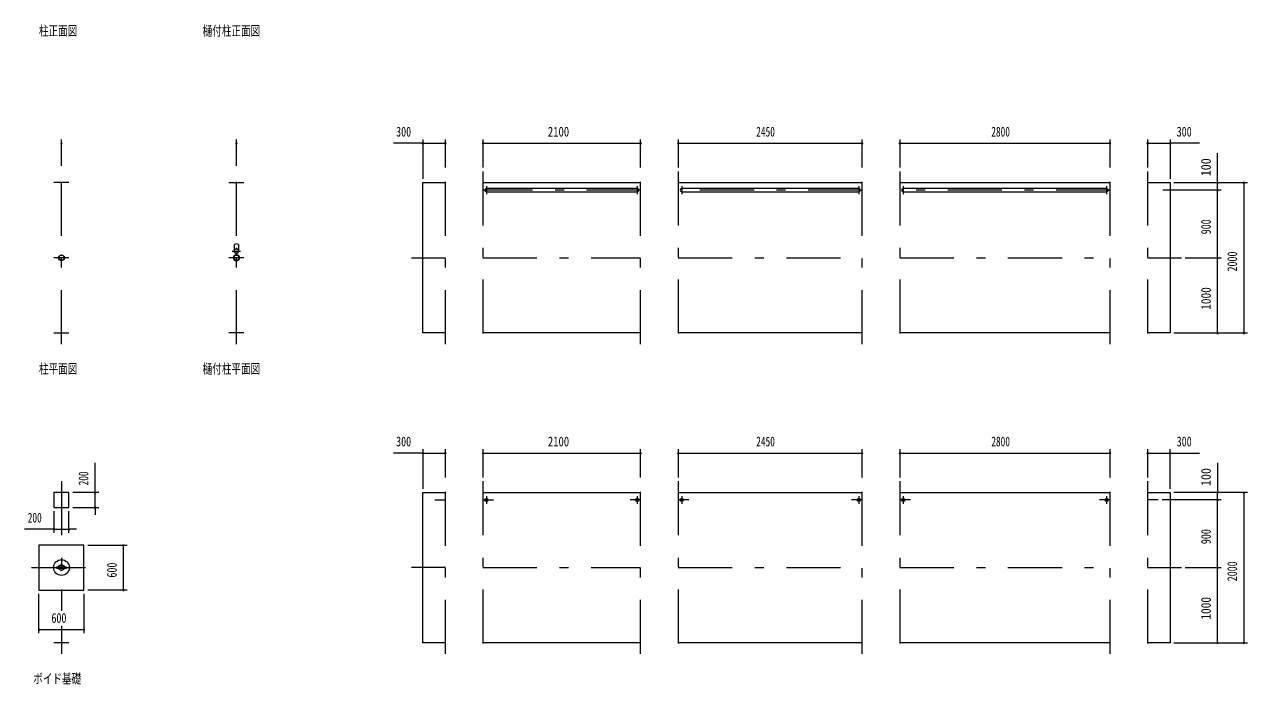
# Model space of a CAD drawing. Units: millimetres, scale not verified. Extents: x -23548 to 23548, y -10500 to 10500.
# Drawn here: x -23548 to -7264, y -8113 to 676 of the extents above; entities that cross this region are included whole.
import ezdxf
from ezdxf.enums import TextEntityAlignment as Align

# ---------------------------------------------------------------- set-up
doc = ezdxf.new("R2010")
doc.units = ezdxf.units.MM
doc.header["$LTSCALE"] = 60
doc.linetypes.add('USER3', pattern=[24, 12, -5, 2, -5])
for name, color, linetype, lineweight in [('0-2_1-0BOLD', 7, 'Continuous', 18), ('0-3_1-2CENTER', 3, 'USER3', 18), ('0-5_1-5DIM', 3, 'Continuous', 18)]:
    doc.layers.add(name, color=color, linetype=linetype, lineweight=lineweight)
doc.styles.add('ＭＳ ゴシック', font='')
doc.styles.get('ＭＳ ゴシック').set_extended_font_data('MS Gothic')

msp = doc.modelspace()

# ---------------------------------------------------------------- linework, layer by layer
at = {"layer": '0-2_1-0BOLD'}
for p, q in [((-22955.63, -1430.33), (-23155.63, -1430.33)), ((-20825.89, -1430.33), (-20625.89, -1430.33)), ((-17444.44, -1430.33), (-15344.44, -1430.33)), ((-14844.44, -1430.33), (-12394.44, -1430.33)), ((-11894.44, -1430.33), (-9094.44, -1430.33)), ((-8594.44, -1430.33), (-8294.44, -1430.33)), ((-15390.79, -1508.98), (-17398.09, -1508.98)), ((-17398.09, -1551.68), (-15390.79, -1551.68)), ((-12440.79, -1508.98), (-14798.09, -1508.98)), ((-14798.09, -1551.68), (-12440.79, -1551.68)), ((-9140.79, -1508.98), (-11848.09, -1508.98)), ((-11848.09, -1551.68), (-9140.79, -1551.68)), ((-20753.39, -2330.81), (-20753.39, -2255.29)), ((-20698.39, -2255.29), (-20698.39, -2330.81)), ((-20730.49, -2369.06), (-20730.49, -2390.84)), ((-20728.89, -2392.3), (-20728.89, -2367.66)), ((-20722.89, -2367.66), (-20722.89, -2392.3)), ((-20721.29, -2390.84), (-20721.29, -2369.06)), ((-23155.63, -3430.33), (-22955.63, -3430.33)), ((-20625.89, -3430.33), (-20825.89, -3430.33)), ((-15344.44, -3430.33), (-17444.44, -3430.33)), ((-12394.44, -3430.33), (-14844.44, -3430.33)), ((-9094.44, -3430.33), (-11894.44, -3430.33)), ((-22955.63, -5555.32), (-23155.63, -5555.32)), ((-23155.62, -5555.33), (-23155.62, -5755.33)), ((-17444.44, -5555.33), (-15344.44, -5555.33)), ((-14844.44, -5555.33), (-12394.44, -5555.33)), ((-11894.44, -5555.33), (-9094.44, -5555.33)), ((-8594.44, -5555.33), (-8294.44, -5555.33)), ((-23120.63, -6561.83), (-23093.22, -6561.83)), ((-23020.88, -6548.83), (-23090.37, -6548.83)), ((-23090.37, -6561.83), (-23020.88, -6561.83)), ((-22955.63, -7555.33), (-23155.63, -7555.33)), ((-15344.44, -7555.32), (-17444.44, -7555.32)), ((-12394.44, -7555.32), (-14844.44, -7555.32)), ((-9094.44, -7555.32), (-11894.44, -7555.32))]:
    msp.add_line(p, q, dxfattribs=at)
for points in [[(-17944.44, -3430.33), (-18244.44, -3430.33), (-18244.44, -1430.33), (-17944.44, -1430.33)], [(-8294.44, -1430.33), (-8294.44, -3430.33), (-8594.44, -3430.33)], [(-23155.62, -5755.33), (-22955.62, -5755.33), (-22955.62, -5555.33)], [(-17944.44, -7555.32), (-18244.44, -7555.32), (-18244.44, -5555.33), (-17944.44, -5555.33)], [(-8294.44, -5555.33), (-8294.44, -7555.32), (-8594.44, -7555.32)], [(-23093.22, -6548.83), (-23120.63, -6548.83), (-23120.63, -6561.83)], [(-23018.03, -6561.83), (-22990.63, -6561.83), (-22990.63, -6548.83), (-23018.03, -6548.83)]]:
    msp.add_lwpolyline(points, dxfattribs=at)
msp.add_lwpolyline([(-23355.62, -6855.33), (-22755.62, -6855.33), (-22755.62, -6255.33), (-23355.62, -6255.33)], close=True, dxfattribs=at)
for centre, radius in [((-23055.62, -2430.33), 38.15), ((-23055.62, -2430.33), 35.35), ((-20725.89, -2430.33), 38.15), ((-20725.89, -2430.33), 35.35), ((-20725.89, -2340.33), 27.5), ((-20725.89, -2308.98), 2.25), ((-20725.89, -2472.33), 2.25), ((-17398.09, -5655.33), 21.35), ((-17398.09, -5655.33), 19.05), ((-15390.79, -5655.33), 21.35), ((-15390.79, -5655.33), 19.05), ((-14798.09, -5655.33), 21.35), ((-14798.09, -5655.33), 19.05), ((-12440.79, -5655.33), 21.35), ((-12440.79, -5655.33), 19.05), ((-11848.09, -5655.33), 21.35), ((-11848.09, -5655.33), 19.05), ((-9140.79, -5655.33), 21.35), ((-9140.79, -5655.33), 19.05), ((-23055.63, -6555.33), 105), ((-23055.63, -6555.33), 38.15), ((-23055.63, -6555.33), 35.35)]:
    msp.add_circle(centre, radius, dxfattribs=at)
for centre, radius, start, end in [((-17398.09, -1530.33), 21.35, 90, 270), ((-15390.79, -1530.33), 21.35, 270, 90), ((-14798.09, -1530.33), 21.35, 90, 270), ((-12440.79, -1530.33), 21.35, 270, 90), ((-11848.09, -1530.33), 21.35, 90, 270), ((-9140.79, -1530.33), 21.35, 270, 90), ((-20725.89, -2290.78), 44.9, 52.23546, 127.76454), ((-20725.89, -2430.33), 39.75, 96.64514, 265.61671), ((-20725.89, -2340.33), 29.1, 95.93016, 260.90512), ((-20725.89, -2357.73), 44.9, 109.58864, 127.76454), ((-20725.89, -2308.98), 3.85, 321.34222, 270), ((-20725.89, -2340.33), 29.1, 279.09488, 90), ((-20725.89, -2430.33), 39.75, 270, 83.35486), ((-20725.89, -2357.73), 44.9, 52.23546, 70.41136), ((-20725.89, -2472.33), 3.85, 90, 37.90752)]:
    msp.add_arc(centre, radius, start, end, dxfattribs=at)
at = {"layer": '0-3_1-2CENTER'}
for p, q in [((-23055.62, -3580.33), (-23055.62, -1280.33)), ((-20725.89, -3580.33), (-20725.89, -1280.33)), ((-17944.44, -3580.33), (-17944.44, -1280.33)), ((-17444.44, -1280.33), (-17444.44, -3580.33)), ((-15344.44, -3580.33), (-15344.44, -1280.33)), ((-14844.44, -1280.33), (-14844.44, -3580.33)), ((-12394.44, -3580.33), (-12394.44, -1280.33)), ((-11894.44, -1280.33), (-11894.44, -3580.33)), ((-9094.44, -3580.33), (-9094.44, -1280.33)), ((-8594.44, -1280.33), (-8594.44, -3580.33)), ((-15344.44, -1530.33), (-17444.44, -1530.33)), ((-17398.09, -1478.98), (-17398.09, -1581.68)), ((-15390.79, -1478.98), (-15390.79, -1581.68)), ((-12394.44, -1530.33), (-14844.44, -1530.33)), ((-14798.09, -1478.98), (-14798.09, -1581.68)), ((-12440.79, -1478.98), (-12440.79, -1581.68)), ((-9094.44, -1530.33), (-11894.44, -1530.33)), ((-11848.09, -1478.98), (-11848.09, -1581.68)), ((-9140.79, -1478.98), (-9140.79, -1581.68)), ((-22955.63, -2430.33), (-23155.63, -2430.33)), ((-20625.89, -2430.33), (-20825.89, -2430.33)), ((-20780.89, -2340.33), (-20670.89, -2340.33)), ((-20715.13, -2380), (-20736.65, -2380)), ((-18394.44, -2430.33), (-17944.44, -2430.33)), ((-17444.44, -2430.33), (-15344.44, -2430.33)), ((-14844.44, -2430.33), (-12394.44, -2430.33)), ((-11894.44, -2430.33), (-9094.44, -2430.33)), ((-8594.44, -2430.33), (-8144.44, -2430.33)), ((-23055.63, -5405.33), (-23055.63, -7130.3)), ((-17944.44, -7705.32), (-17944.44, -5405.33)), ((-17444.44, -5405.33), (-17444.44, -7705.32)), ((-15344.44, -7705.32), (-15344.44, -5405.33)), ((-14844.44, -5405.33), (-14844.44, -7705.32)), ((-12394.44, -7705.32), (-12394.44, -5405.33)), ((-11894.44, -5405.33), (-11894.44, -7705.32)), ((-9094.44, -7705.32), (-9094.44, -5405.33)), ((-8594.44, -5405.33), (-8594.44, -7705.32)), ((-18085.86, -5655.33), (-17944.44, -5655.33)), ((-17444.44, -5655.33), (-17303.02, -5655.33)), ((-17398.09, -5603.98), (-17398.09, -5706.68)), ((-15344.44, -5655.33), (-15485.86, -5655.33)), ((-15390.79, -5603.98), (-15390.79, -5706.68)), ((-14703.02, -5655.33), (-14844.44, -5655.33)), ((-14798.09, -5603.98), (-14798.09, -5706.68)), ((-12394.44, -5655.33), (-12535.86, -5655.33)), ((-12440.79, -5603.98), (-12440.79, -5706.68)), ((-11753.02, -5655.33), (-11894.44, -5655.33)), ((-11848.09, -5603.98), (-11848.09, -5706.68)), ((-9094.44, -5655.33), (-9235.87, -5655.33)), ((-9140.79, -5603.98), (-9140.79, -5706.68)), ((-8453.02, -5655.33), (-8594.44, -5655.33)), ((-23455.62, -6555.33), (-22655.62, -6555.33)), ((-17944.44, -6555.32), (-18394.44, -6555.32)), ((-17444.44, -6555.32), (-15344.44, -6555.32)), ((-14844.44, -6555.32), (-12394.44, -6555.32)), ((-11894.44, -6555.32), (-9094.44, -6555.32)), ((-8594.44, -6555.32), (-8144.44, -6555.32)), ((-23055.63, -7330.33), (-23055.63, -7705.32))]:
    msp.add_line(p, q, dxfattribs=at)
at = {"layer": '0-5_1-5DIM'}
for p, q in [((-23045.62, -905.33), (-23065.62, -905.33)), ((-23055.62, -1205.33), (-23055.62, -855.33)), ((-20715.89, -905.33), (-20735.89, -905.33)), ((-20725.89, -1205.33), (-20725.89, -855.33)), ((-18244.44, -905.33), (-18636.94, -905.33)), ((-18234.44, -905.33), (-18254.44, -905.33)), ((-18244.44, -855.33), (-18244.44, -1380.33)), ((-18244.44, -905.33), (-17944.44, -905.33)), ((-17934.44, -905.33), (-17954.44, -905.33)), ((-17944.44, -1230.33), (-17944.44, -855.33)), ((-17434.44, -905.33), (-17454.44, -905.33)), ((-17444.44, -855.33), (-17444.44, -1230.33)), ((-17444.44, -905.33), (-15344.44, -905.33)), ((-15334.44, -905.33), (-15354.44, -905.33)), ((-15344.44, -1230.33), (-15344.44, -855.33)), ((-14834.44, -905.33), (-14854.44, -905.33)), ((-14844.44, -855.33), (-14844.44, -1230.33)), ((-14844.44, -905.33), (-12394.44, -905.33)), ((-12384.44, -905.33), (-12404.44, -905.33)), ((-12394.44, -1230.33), (-12394.44, -855.33)), ((-11884.44, -905.33), (-11904.44, -905.33)), ((-11894.44, -855.33), (-11894.44, -1230.33)), ((-11894.44, -905.33), (-9094.44, -905.33)), ((-9084.44, -905.33), (-9104.44, -905.33)), ((-9094.44, -1230.33), (-9094.44, -855.33)), ((-8584.44, -905.33), (-8604.44, -905.33)), ((-8594.44, -855.33), (-8594.44, -1230.33)), ((-8594.44, -905.33), (-8294.44, -905.33)), ((-8284.44, -905.33), (-8304.44, -905.33)), ((-8294.44, -855.33), (-8294.44, -1380.33)), ((-7901.94, -905.33), (-8294.44, -905.33)), ((-7664.44, -1430.33), (-7664.44, -1037.83)), ((-8244.44, -1430.33), (-7264.44, -1430.33)), ((-7654.44, -1430.33), (-7674.44, -1430.33)), ((-7664.44, -1530.33), (-7664.44, -1430.33)), ((-7304.44, -1430.33), (-7324.44, -1430.33)), ((-7314.44, -1430.33), (-7314.44, -3430.33)), ((-7614.44, -1530.33), (-8394.09, -1530.33)), ((-7654.44, -1530.33), (-7674.44, -1530.33)), ((-7664.44, -2430.33), (-7664.44, -1530.33)), ((-8094.44, -2430.33), (-7614.44, -2430.33)), ((-7654.44, -2430.33), (-7674.44, -2430.33)), ((-7664.44, -3430.33), (-7664.44, -2430.33)), ((-8244.44, -3430.33), (-7264.44, -3430.33)), ((-7654.44, -3430.33), (-7674.44, -3430.33)), ((-7304.44, -3430.33), (-7324.44, -3430.33)), ((-18244.44, -5030.33), (-18636.94, -5030.33)), ((-18234.44, -5030.33), (-18254.44, -5030.33)), ((-18244.44, -4980.33), (-18244.44, -5505.33)), ((-18244.44, -5030.33), (-17944.44, -5030.33)), ((-17934.44, -5030.33), (-17954.44, -5030.33)), ((-17944.44, -5355.33), (-17944.44, -4980.33)), ((-17434.44, -5030.33), (-17454.44, -5030.33)), ((-17444.44, -4980.33), (-17444.44, -5355.33)), ((-17444.44, -5030.33), (-15344.44, -5030.33)), ((-15334.44, -5030.33), (-15354.44, -5030.33)), ((-15344.44, -5355.33), (-15344.44, -4980.33)), ((-14834.44, -5030.33), (-14854.44, -5030.33)), ((-14844.44, -4980.33), (-14844.44, -5355.33)), ((-14844.44, -5030.33), (-12394.44, -5030.33)), ((-12384.44, -5030.33), (-12404.44, -5030.33)), ((-12394.44, -5355.33), (-12394.44, -4980.33)), ((-11884.44, -5030.33), (-11904.44, -5030.33)), ((-11894.44, -4980.33), (-11894.44, -5355.33)), ((-11894.44, -5030.33), (-9094.44, -5030.33)), ((-9084.44, -5030.33), (-9104.44, -5030.33)), ((-9094.44, -5355.33), (-9094.44, -4980.33)), ((-8584.44, -5030.33), (-8604.44, -5030.33)), ((-8594.44, -4980.33), (-8594.44, -5355.33)), ((-8594.44, -5030.33), (-8294.44, -5030.33)), ((-8284.44, -5030.33), (-8304.44, -5030.33)), ((-8294.44, -5505.33), (-8294.44, -4980.33)), ((-8294.44, -5030.33), (-7901.94, -5030.33)), ((-22608.61, -5555.32), (-22608.61, -5162.83)), ((-7664.44, -5162.82), (-7664.44, -5555.32)), ((-22558.61, -5555.32), (-22905.63, -5555.32)), ((-22598.61, -5555.32), (-22618.61, -5555.32)), ((-22608.61, -5755.33), (-22608.61, -5555.32)), ((-7614.44, -5655.33), (-8403.02, -5655.33)), ((-7264.44, -5555.33), (-8244.44, -5555.33)), ((-7654.44, -5555.33), (-7674.44, -5555.33)), ((-7654.44, -5655.33), (-7674.44, -5655.33)), ((-7664.44, -5655.33), (-7664.44, -5555.33)), ((-7664.44, -6555.32), (-7664.44, -5655.33)), ((-7304.44, -5555.33), (-7324.44, -5555.33)), ((-7314.44, -5555.33), (-7314.44, -7555.32)), ((-23155.62, -5805.33), (-23155.62, -6094.63)), ((-22955.62, -6094.63), (-22955.62, -5805.33)), ((-22905.62, -5755.33), (-22558.61, -5755.33)), ((-22598.61, -5755.33), (-22618.61, -5755.33)), ((-22608.61, -5755.33), (-22608.61, -5855.33)), ((-23155.62, -6044.63), (-23548.12, -6044.63)), ((-23145.62, -6044.63), (-23165.62, -6044.63)), ((-23155.62, -6044.63), (-22955.62, -6044.63)), ((-22945.62, -6044.63), (-22965.62, -6044.63)), ((-22855.62, -6044.63), (-22955.62, -6044.63)), ((-22705.62, -6255.33), (-22180.63, -6255.33)), ((-22220.63, -6255.33), (-22240.63, -6255.33)), ((-22230.63, -6855.33), (-22230.63, -6255.33)), ((-8094.44, -6555.32), (-7614.44, -6555.32)), ((-7654.44, -6555.32), (-7674.44, -6555.32)), ((-7664.44, -7555.32), (-7664.44, -6555.32)), ((-23355.62, -7430.33), (-23355.62, -6905.33)), ((-22755.62, -6905.33), (-22755.62, -7430.33)), ((-22180.63, -6855.33), (-22705.62, -6855.33)), ((-22220.63, -6855.33), (-22240.63, -6855.33)), ((-23345.62, -7380.33), (-23365.62, -7380.33)), ((-23355.62, -7380.33), (-22755.62, -7380.33)), ((-22745.62, -7380.33), (-22765.62, -7380.33)), ((-8244.44, -7555.32), (-7264.44, -7555.32)), ((-7654.44, -7555.32), (-7674.44, -7555.32)), ((-7304.44, -7555.32), (-7324.44, -7555.32))]:
    msp.add_line(p, q, dxfattribs=at)
for centre in [(-23055.62, -905.33), (-20725.89, -905.33), (-18244.44, -905.33), (-17944.44, -905.33), (-17444.44, -905.33), (-15344.44, -905.33), (-14844.44, -905.33), (-12394.44, -905.33), (-11894.44, -905.33), (-9094.44, -905.33), (-8594.44, -905.33), (-8294.44, -905.33), (-7664.44, -1430.33), (-7314.44, -1430.33), (-7664.44, -1530.33), (-7664.44, -2430.33), (-7664.44, -3430.33), (-7314.44, -3430.33), (-18244.44, -5030.33), (-17944.44, -5030.33), (-17444.44, -5030.33), (-15344.44, -5030.33), (-14844.44, -5030.33), (-12394.44, -5030.33), (-11894.44, -5030.33), (-9094.44, -5030.33), (-8594.44, -5030.33), (-8294.44, -5030.33), (-22608.61, -5555.32), (-7664.44, -5555.33), (-7664.44, -5655.33), (-7314.44, -5555.33), (-22608.61, -5755.33), (-23155.62, -6044.63), (-22955.62, -6044.63), (-22230.63, -6255.33), (-7664.44, -6555.32), (-22230.63, -6855.33), (-23355.62, -7380.33), (-22755.62, -7380.33), (-7664.44, -7555.32), (-7314.44, -7555.32)]:
    msp.add_arc(centre, 10, 180, 0, dxfattribs=at)

# ---------------------------------------------------------------- texts
at = {"layer": '0-5_1-5DIM', "color": 7, "style": 'ＭＳ ゴシック'}
for s, width, p in [('柱正面図', 0.7, (-23355.63, 487.43)), ('樋付柱正面図', 0.7, (-21175.89, 487.43)), ('300', 0.75, (-18599.79, -855.33)), ('2100', 0.8, (-16579.83, -855.33)), ('2450', 0.7, (-13805.45, -855.33)), ('2800', 0.7, (-10675.71, -855.33)), ('300', 0.75, (-8207.3, -855.33)), ('柱平面図', 0.7, (-23355.63, -4012.56)), ('樋付柱平面図', 0.7, (-21175.89, -4012.56)), ('300', 0.75, (-18599.79, -4980.33)), ('2100', 0.8, (-16579.83, -4980.33)), ('2450', 0.7, (-13805.45, -4980.33)), ('2800', 0.7, (-10675.71, -4980.33)), ('300', 0.75, (-8207.3, -4980.33)), ('200', 0.7, (-23504.14, -5994.63)), ('600', 0.75, (-23188.48, -7330.33)), ('ボイド基礎', 0.7, (-23430.62, -8137.56))]:
    msp.add_text(s, height=130.2, dxfattribs=dict(at, width=width)).set_placement(p, align=Align.BOTTOM_LEFT)
for s, width, p in [('100', 0.9, (-7714.44, -1344.66)), ('900', 0.75, (-7714.44, -2117.95)), ('2000', 0.75, (-7364.44, -2613.36)), ('1000', 0.85, (-7714.44, -3123.13)), ('200', 0.7, (-22658.61, -5461.34)), ('100', 0.9, (-7714.44, -5469.65)), ('900', 0.75, (-7714.44, -6242.95)), ('600', 0.75, (-22280.63, -6688.19)), ('2000', 0.75, (-7364.44, -6738.36)), ('1000', 0.85, (-7714.44, -7248.13))]:
    msp.add_text(s, height=130.2, rotation=90, dxfattribs=dict(at, width=width)).set_placement(p, align=Align.BOTTOM_LEFT)

doc.saveas('drawing.dxf')
